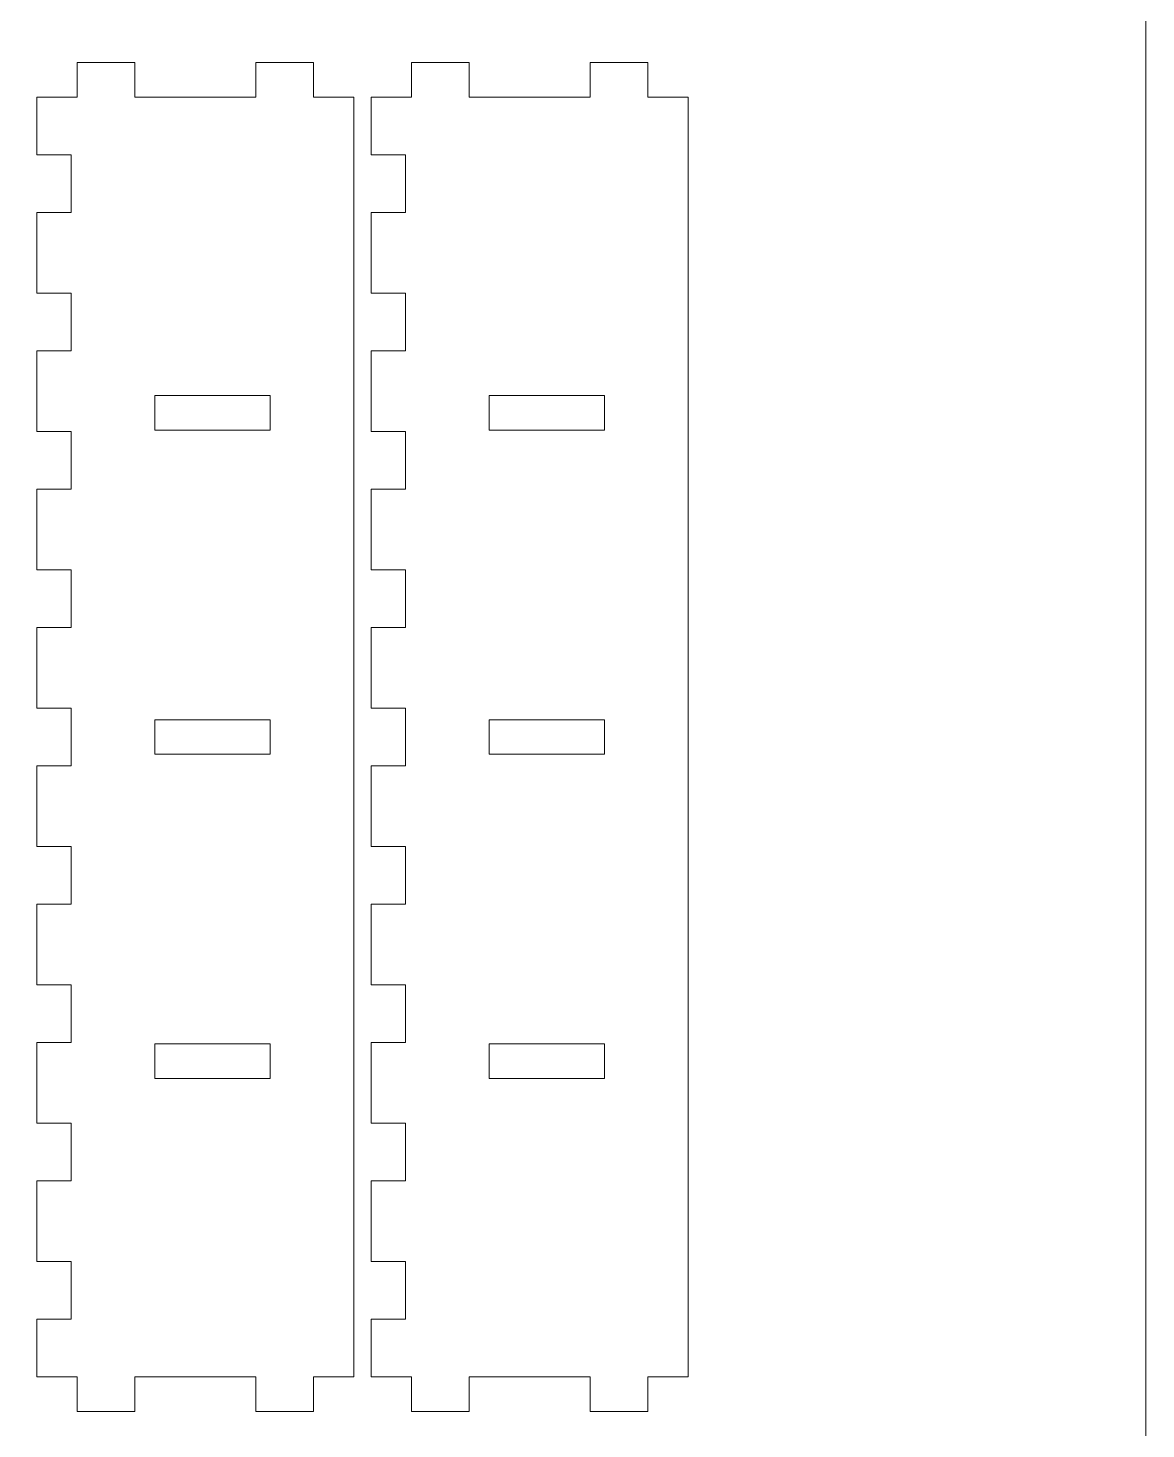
# Model space of a CAD drawing. Header units: millimetres. Extents: x -1409 to 1409, y -600 to 600.
# Drawn here: x 1214.9 to 1408.8, y 126.1 to 369.2 of the extents above; entities that cross this region are included whole.
import ezdxf

# ---------------------------------------------------------------- set-up
doc = ezdxf.new("R2010")
doc.units = ezdxf.units.MM
doc.header["$MEASUREMENT"] = 0
doc.layers.add('Layer 1', color=7, linetype='Continuous')

msp = doc.modelspace()

# ---------------------------------------------------------------- linework, layer by layer
at = {"layer": 'Layer 1', "color": 142, "lineweight": 20}
msp.add_lwpolyline([(693.6267, -103.96), (1408.8079, -103.96), (1408.8079, 483.2666), (693.6267, 483.2666), (693.6267, -103.96)], close=True, dxfattribs=at)
at = {"layer": 'Layer 1', "color": 230, "lineweight": 20}
for points, knots in [([(1216.384, 337.1566), (1216.384, 337.1566), (1216.384, 323.1566), (1216.384, 323.1566), (1216.384, 323.1566), (1216.384, 323.1566), (1222.384, 323.1566), (1222.384, 323.1566), (1222.384, 323.1566), (1222.384, 323.1566), (1222.384, 313.1566), (1222.384, 313.1566), (1222.384, 313.1566), (1222.384, 313.1566), (1216.384, 313.1566), (1216.384, 313.1566), (1216.384, 313.1566), (1216.384, 313.1566), (1216.384, 299.1566), (1216.384, 299.1566), (1216.384, 299.1566), (1216.384, 299.1566), (1222.384, 299.1566), (1222.384, 299.1566), (1222.384, 299.1566), (1222.384, 299.1566), (1222.384, 289.1566), (1222.384, 289.1566), (1222.384, 289.1566), (1222.384, 289.1566), (1216.384, 289.1566), (1216.384, 289.1566), (1216.384, 289.1566), (1216.384, 289.1566), (1216.384, 275.1566), (1216.384, 275.1566), (1216.384, 275.1566), (1216.384, 275.1566), (1222.384, 275.1566), (1222.384, 275.1566), (1222.384, 275.1566), (1222.384, 275.1566), (1222.384, 265.1566), (1222.384, 265.1566), (1222.384, 265.1566), (1222.384, 265.1566), (1216.384, 265.1566), (1216.384, 265.1566), (1216.384, 265.1566), (1216.384, 265.1566), (1216.384, 251.1566), (1216.384, 251.1566), (1216.384, 251.1566), (1216.384, 251.1566), (1222.384, 251.1566), (1222.384, 251.1566), (1222.384, 251.1566), (1222.384, 251.1566), (1222.384, 241.1566), (1222.384, 241.1566), (1222.384, 241.1566), (1222.384, 241.1566), (1216.384, 241.1566), (1216.384, 241.1566), (1216.384, 241.1566), (1216.384, 241.1566), (1216.384, 227.1566), (1216.384, 227.1566), (1216.384, 227.1566), (1216.384, 227.1566), (1222.384, 227.1566), (1222.384, 227.1566), (1222.384, 227.1566), (1222.384, 227.1566), (1222.384, 217.1566), (1222.384, 217.1566), (1222.384, 217.1566), (1222.384, 217.1566), (1216.384, 217.1566), (1216.384, 217.1566), (1216.384, 217.1566), (1216.384, 217.1566), (1216.384, 203.1566), (1216.384, 203.1566), (1216.384, 203.1566), (1216.384, 203.1566), (1222.384, 203.1566), (1222.384, 203.1566), (1222.384, 203.1566), (1222.384, 203.1566), (1222.384, 193.1566), (1222.384, 193.1566), (1222.384, 193.1566), (1222.384, 193.1566), (1216.384, 193.1566), (1216.384, 193.1566), (1216.384, 193.1566), (1216.384, 193.1566), (1216.384, 179.1566), (1216.384, 179.1566), (1216.384, 179.1566), (1216.384, 179.1566), (1222.384, 179.1566), (1222.384, 179.1566), (1222.384, 179.1566), (1222.384, 179.1566), (1222.384, 169.1566), (1222.384, 169.1566), (1222.384, 169.1566), (1222.384, 169.1566), (1216.384, 169.1566), (1216.384, 169.1566), (1216.384, 169.1566), (1216.384, 169.1566), (1216.384, 155.1566), (1216.384, 155.1566), (1216.384, 155.1566), (1216.384, 155.1566), (1222.384, 155.1566), (1222.384, 155.1566), (1222.384, 155.1566), (1222.384, 155.1566), (1222.384, 145.1566), (1222.384, 145.1566), (1222.384, 145.1566), (1222.384, 145.1566), (1216.384, 145.1566), (1216.384, 145.1566), (1216.384, 145.1566), (1216.384, 145.1566), (1216.384, 135.1566), (1216.384, 135.1566), (1216.384, 135.1566), (1216.384, 135.1566), (1223.384, 135.1566), (1223.384, 135.1566), (1223.384, 135.1566), (1223.384, 135.1566), (1223.384, 129.1566), (1223.384, 129.1566), (1223.384, 129.1566), (1223.384, 129.1566), (1233.384, 129.1566), (1233.384, 129.1566), (1233.384, 129.1566), (1233.384, 129.1566), (1233.384, 135.1566), (1233.384, 135.1566), (1233.384, 135.1566), (1233.384, 135.1566), (1254.384, 135.1566), (1254.384, 135.1566), (1254.384, 135.1566), (1254.384, 135.1566), (1254.384, 129.1566), (1254.384, 129.1566), (1254.384, 129.1566), (1254.384, 129.1566), (1264.384, 129.1566), (1264.384, 129.1566), (1264.384, 129.1566), (1264.384, 129.1566), (1264.384, 135.1566), (1264.384, 135.1566), (1264.384, 135.1566), (1264.384, 135.1566), (1271.384, 135.1566), (1271.384, 135.1566), (1271.384, 135.1566), (1271.384, 135.1566), (1271.384, 357.1566), (1271.384, 357.1566), (1271.384, 357.1566), (1271.384, 357.1566), (1264.384, 357.1566), (1264.384, 357.1566), (1264.384, 357.1566), (1264.384, 357.1566), (1264.384, 363.1566), (1264.384, 363.1566), (1264.384, 363.1566), (1264.384, 363.1566), (1254.384, 363.1566), (1254.384, 363.1566), (1254.384, 363.1566), (1254.384, 363.1566), (1254.384, 357.1566), (1254.384, 357.1566), (1254.384, 357.1566), (1254.384, 357.1566), (1233.384, 357.1566), (1233.384, 357.1566), (1233.384, 357.1566), (1233.384, 357.1566), (1233.384, 363.1566), (1233.384, 363.1566), (1233.384, 363.1566), (1233.384, 363.1566), (1223.384, 363.1566), (1223.384, 363.1566), (1223.384, 363.1566), (1223.384, 363.1566), (1223.384, 357.1566), (1223.384, 357.1566), (1223.384, 357.1566), (1223.384, 357.1566), (1216.384, 357.1566), (1216.384, 357.1566), (1216.384, 357.1566), (1216.384, 357.1566), (1216.384, 347.1566), (1216.384, 347.1566), (1216.384, 347.1566), (1216.384, 347.1566), (1222.384, 347.1566), (1222.384, 347.1566), (1222.384, 347.1566), (1222.384, 347.1566), (1222.384, 337.1566), (1222.384, 337.1566), (1222.384, 337.1566), (1222.384, 337.1566), (1216.384, 337.1566), (1216.384, 337.1566)], [0, 0, 0, 0, 0.01754386, 0.01754386, 0.01754386, 0.01754386, 0.03508772, 0.03508772, 0.03508772, 0.03508772, 0.05263158, 0.05263158, 0.05263158, 0.05263158, 0.07017544, 0.07017544, 0.07017544, 0.07017544, 0.0877193, 0.0877193, 0.0877193, 0.0877193, 0.10526316, 0.10526316, 0.10526316, 0.10526316, 0.12280702, 0.12280702, 0.12280702, 0.12280702, 0.14035088, 0.14035088, 0.14035088, 0.14035088, 0.15789474, 0.15789474, 0.15789474, 0.15789474, 0.1754386, 0.1754386, 0.1754386, 0.1754386, 0.19298246, 0.19298246, 0.19298246, 0.19298246, 0.21052632, 0.21052632, 0.21052632, 0.21052632, 0.22807018, 0.22807018, 0.22807018, 0.22807018, 0.24561404, 0.24561404, 0.24561404, 0.24561404, 0.26315789, 0.26315789, 0.26315789, 0.26315789, 0.28070175, 0.28070175, 0.28070175, 0.28070175, 0.29824561, 0.29824561, 0.29824561, 0.29824561, 0.31578947, 0.31578947, 0.31578947, 0.31578947, 0.33333333, 0.33333333, 0.33333333, 0.33333333, 0.35087719, 0.35087719, 0.35087719, 0.35087719, 0.36842105, 0.36842105, 0.36842105, 0.36842105, 0.38596491, 0.38596491, 0.38596491, 0.38596491, 0.40350877, 0.40350877, 0.40350877, 0.40350877, 0.42105263, 0.42105263, 0.42105263, 0.42105263, 0.43859649, 0.43859649, 0.43859649, 0.43859649, 0.45614035, 0.45614035, 0.45614035, 0.45614035, 0.47368421, 0.47368421, 0.47368421, 0.47368421, 0.49122807, 0.49122807, 0.49122807, 0.49122807, 0.50877193, 0.50877193, 0.50877193, 0.50877193, 0.52631579, 0.52631579, 0.52631579, 0.52631579, 0.54385965, 0.54385965, 0.54385965, 0.54385965, 0.56140351, 0.56140351, 0.56140351, 0.56140351, 0.57894737, 0.57894737, 0.57894737, 0.57894737, 0.59649123, 0.59649123, 0.59649123, 0.59649123, 0.61403509, 0.61403509, 0.61403509, 0.61403509, 0.63157895, 0.63157895, 0.63157895, 0.63157895, 0.64912281, 0.64912281, 0.64912281, 0.64912281, 0.66666667, 0.66666667, 0.66666667, 0.66666667, 0.68421053, 0.68421053, 0.68421053, 0.68421053, 0.70175439, 0.70175439, 0.70175439, 0.70175439, 0.71929825, 0.71929825, 0.71929825, 0.71929825, 0.73684211, 0.73684211, 0.73684211, 0.73684211, 0.75438596, 0.75438596, 0.75438596, 0.75438596, 0.77192982, 0.77192982, 0.77192982, 0.77192982, 0.78947368, 0.78947368, 0.78947368, 0.78947368, 0.80701754, 0.80701754, 0.80701754, 0.80701754, 0.8245614, 0.8245614, 0.8245614, 0.8245614, 0.84210526, 0.84210526, 0.84210526, 0.84210526, 0.85964912, 0.85964912, 0.85964912, 0.85964912, 0.87719298, 0.87719298, 0.87719298, 0.87719298, 0.89473684, 0.89473684, 0.89473684, 0.89473684, 0.9122807, 0.9122807, 0.9122807, 0.9122807, 0.92982456, 0.92982456, 0.92982456, 0.92982456, 0.94736842, 0.94736842, 0.94736842, 0.94736842, 0.96491228, 0.96491228, 0.96491228, 0.96491228, 1, 1, 1, 1]), ([(1274.384, 337.1566), (1274.384, 337.1566), (1274.384, 323.1566), (1274.384, 323.1566), (1274.384, 323.1566), (1274.384, 323.1566), (1280.384, 323.1566), (1280.384, 323.1566), (1280.384, 323.1566), (1280.384, 323.1566), (1280.384, 313.1566), (1280.384, 313.1566), (1280.384, 313.1566), (1280.384, 313.1566), (1274.384, 313.1566), (1274.384, 313.1566), (1274.384, 313.1566), (1274.384, 313.1566), (1274.384, 299.1566), (1274.384, 299.1566), (1274.384, 299.1566), (1274.384, 299.1566), (1280.384, 299.1566), (1280.384, 299.1566), (1280.384, 299.1566), (1280.384, 299.1566), (1280.384, 289.1566), (1280.384, 289.1566), (1280.384, 289.1566), (1280.384, 289.1566), (1274.384, 289.1566), (1274.384, 289.1566), (1274.384, 289.1566), (1274.384, 289.1566), (1274.384, 275.1566), (1274.384, 275.1566), (1274.384, 275.1566), (1274.384, 275.1566), (1280.384, 275.1566), (1280.384, 275.1566), (1280.384, 275.1566), (1280.384, 275.1566), (1280.384, 265.1566), (1280.384, 265.1566), (1280.384, 265.1566), (1280.384, 265.1566), (1274.384, 265.1566), (1274.384, 265.1566), (1274.384, 265.1566), (1274.384, 265.1566), (1274.384, 251.1566), (1274.384, 251.1566), (1274.384, 251.1566), (1274.384, 251.1566), (1280.384, 251.1566), (1280.384, 251.1566), (1280.384, 251.1566), (1280.384, 251.1566), (1280.384, 241.1566), (1280.384, 241.1566), (1280.384, 241.1566), (1280.384, 241.1566), (1274.384, 241.1566), (1274.384, 241.1566), (1274.384, 241.1566), (1274.384, 241.1566), (1274.384, 227.1566), (1274.384, 227.1566), (1274.384, 227.1566), (1274.384, 227.1566), (1280.384, 227.1566), (1280.384, 227.1566), (1280.384, 227.1566), (1280.384, 227.1566), (1280.384, 217.1566), (1280.384, 217.1566), (1280.384, 217.1566), (1280.384, 217.1566), (1274.384, 217.1566), (1274.384, 217.1566), (1274.384, 217.1566), (1274.384, 217.1566), (1274.384, 203.1566), (1274.384, 203.1566), (1274.384, 203.1566), (1274.384, 203.1566), (1280.384, 203.1566), (1280.384, 203.1566), (1280.384, 203.1566), (1280.384, 203.1566), (1280.384, 193.1566), (1280.384, 193.1566), (1280.384, 193.1566), (1280.384, 193.1566), (1274.384, 193.1566), (1274.384, 193.1566), (1274.384, 193.1566), (1274.384, 193.1566), (1274.384, 179.1566), (1274.384, 179.1566), (1274.384, 179.1566), (1274.384, 179.1566), (1280.384, 179.1566), (1280.384, 179.1566), (1280.384, 179.1566), (1280.384, 179.1566), (1280.384, 169.1566), (1280.384, 169.1566), (1280.384, 169.1566), (1280.384, 169.1566), (1274.384, 169.1566), (1274.384, 169.1566), (1274.384, 169.1566), (1274.384, 169.1566), (1274.384, 155.1566), (1274.384, 155.1566), (1274.384, 155.1566), (1274.384, 155.1566), (1280.384, 155.1566), (1280.384, 155.1566), (1280.384, 155.1566), (1280.384, 155.1566), (1280.384, 145.1566), (1280.384, 145.1566), (1280.384, 145.1566), (1280.384, 145.1566), (1274.384, 145.1566), (1274.384, 145.1566), (1274.384, 145.1566), (1274.384, 145.1566), (1274.384, 135.1566), (1274.384, 135.1566), (1274.384, 135.1566), (1274.384, 135.1566), (1281.384, 135.1566), (1281.384, 135.1566), (1281.384, 135.1566), (1281.384, 135.1566), (1281.384, 129.1566), (1281.384, 129.1566), (1281.384, 129.1566), (1281.384, 129.1566), (1291.384, 129.1566), (1291.384, 129.1566), (1291.384, 129.1566), (1291.384, 129.1566), (1291.384, 135.1566), (1291.384, 135.1566), (1291.384, 135.1566), (1291.384, 135.1566), (1312.384, 135.1566), (1312.384, 135.1566), (1312.384, 135.1566), (1312.384, 135.1566), (1312.384, 129.1566), (1312.384, 129.1566), (1312.384, 129.1566), (1312.384, 129.1566), (1322.384, 129.1566), (1322.384, 129.1566), (1322.384, 129.1566), (1322.384, 129.1566), (1322.384, 135.1566), (1322.384, 135.1566), (1322.384, 135.1566), (1322.384, 135.1566), (1329.384, 135.1566), (1329.384, 135.1566), (1329.384, 135.1566), (1329.384, 135.1566), (1329.384, 357.1566), (1329.384, 357.1566), (1329.384, 357.1566), (1329.384, 357.1566), (1322.384, 357.1566), (1322.384, 357.1566), (1322.384, 357.1566), (1322.384, 357.1566), (1322.384, 363.1566), (1322.384, 363.1566), (1322.384, 363.1566), (1322.384, 363.1566), (1312.384, 363.1566), (1312.384, 363.1566), (1312.384, 363.1566), (1312.384, 363.1566), (1312.384, 357.1566), (1312.384, 357.1566), (1312.384, 357.1566), (1312.384, 357.1566), (1291.384, 357.1566), (1291.384, 357.1566), (1291.384, 357.1566), (1291.384, 357.1566), (1291.384, 363.1566), (1291.384, 363.1566), (1291.384, 363.1566), (1291.384, 363.1566), (1281.384, 363.1566), (1281.384, 363.1566), (1281.384, 363.1566), (1281.384, 363.1566), (1281.384, 357.1566), (1281.384, 357.1566), (1281.384, 357.1566), (1281.384, 357.1566), (1274.384, 357.1566), (1274.384, 357.1566), (1274.384, 357.1566), (1274.384, 357.1566), (1274.384, 347.1566), (1274.384, 347.1566), (1274.384, 347.1566), (1274.384, 347.1566), (1280.384, 347.1566), (1280.384, 347.1566), (1280.384, 347.1566), (1280.384, 347.1566), (1280.384, 337.1566), (1280.384, 337.1566), (1280.384, 337.1566), (1280.384, 337.1566), (1274.384, 337.1566), (1274.384, 337.1566)], [0, 0, 0, 0, 0.01754386, 0.01754386, 0.01754386, 0.01754386, 0.03508772, 0.03508772, 0.03508772, 0.03508772, 0.05263158, 0.05263158, 0.05263158, 0.05263158, 0.07017544, 0.07017544, 0.07017544, 0.07017544, 0.0877193, 0.0877193, 0.0877193, 0.0877193, 0.10526316, 0.10526316, 0.10526316, 0.10526316, 0.12280702, 0.12280702, 0.12280702, 0.12280702, 0.14035088, 0.14035088, 0.14035088, 0.14035088, 0.15789474, 0.15789474, 0.15789474, 0.15789474, 0.1754386, 0.1754386, 0.1754386, 0.1754386, 0.19298246, 0.19298246, 0.19298246, 0.19298246, 0.21052632, 0.21052632, 0.21052632, 0.21052632, 0.22807018, 0.22807018, 0.22807018, 0.22807018, 0.24561404, 0.24561404, 0.24561404, 0.24561404, 0.26315789, 0.26315789, 0.26315789, 0.26315789, 0.28070175, 0.28070175, 0.28070175, 0.28070175, 0.29824561, 0.29824561, 0.29824561, 0.29824561, 0.31578947, 0.31578947, 0.31578947, 0.31578947, 0.33333333, 0.33333333, 0.33333333, 0.33333333, 0.35087719, 0.35087719, 0.35087719, 0.35087719, 0.36842105, 0.36842105, 0.36842105, 0.36842105, 0.38596491, 0.38596491, 0.38596491, 0.38596491, 0.40350877, 0.40350877, 0.40350877, 0.40350877, 0.42105263, 0.42105263, 0.42105263, 0.42105263, 0.43859649, 0.43859649, 0.43859649, 0.43859649, 0.45614035, 0.45614035, 0.45614035, 0.45614035, 0.47368421, 0.47368421, 0.47368421, 0.47368421, 0.49122807, 0.49122807, 0.49122807, 0.49122807, 0.50877193, 0.50877193, 0.50877193, 0.50877193, 0.52631579, 0.52631579, 0.52631579, 0.52631579, 0.54385965, 0.54385965, 0.54385965, 0.54385965, 0.56140351, 0.56140351, 0.56140351, 0.56140351, 0.57894737, 0.57894737, 0.57894737, 0.57894737, 0.59649123, 0.59649123, 0.59649123, 0.59649123, 0.61403509, 0.61403509, 0.61403509, 0.61403509, 0.63157895, 0.63157895, 0.63157895, 0.63157895, 0.64912281, 0.64912281, 0.64912281, 0.64912281, 0.66666667, 0.66666667, 0.66666667, 0.66666667, 0.68421053, 0.68421053, 0.68421053, 0.68421053, 0.70175439, 0.70175439, 0.70175439, 0.70175439, 0.71929825, 0.71929825, 0.71929825, 0.71929825, 0.73684211, 0.73684211, 0.73684211, 0.73684211, 0.75438596, 0.75438596, 0.75438596, 0.75438596, 0.77192982, 0.77192982, 0.77192982, 0.77192982, 0.78947368, 0.78947368, 0.78947368, 0.78947368, 0.80701754, 0.80701754, 0.80701754, 0.80701754, 0.8245614, 0.8245614, 0.8245614, 0.8245614, 0.84210526, 0.84210526, 0.84210526, 0.84210526, 0.85964912, 0.85964912, 0.85964912, 0.85964912, 0.87719298, 0.87719298, 0.87719298, 0.87719298, 0.89473684, 0.89473684, 0.89473684, 0.89473684, 0.9122807, 0.9122807, 0.9122807, 0.9122807, 0.92982456, 0.92982456, 0.92982456, 0.92982456, 0.94736842, 0.94736842, 0.94736842, 0.94736842, 0.96491228, 0.96491228, 0.96491228, 0.96491228, 1, 1, 1, 1]), ([(1236.884, 299.4066), (1236.884, 299.4066), (1236.884, 305.4066), (1236.884, 305.4066), (1236.884, 305.4066), (1236.884, 305.4066), (1256.884, 305.4066), (1256.884, 305.4066), (1256.884, 305.4066), (1256.884, 305.4066), (1256.884, 299.4066), (1256.884, 299.4066), (1256.884, 299.4066), (1256.884, 299.4066), (1236.884, 299.4066), (1236.884, 299.4066)], [0, 0, 0, 0, 0.2, 0.2, 0.2, 0.2, 0.4, 0.4, 0.4, 0.4, 0.6, 0.6, 0.6, 0.6, 1, 1, 1, 1]), ([(1294.884, 299.4066), (1294.884, 299.4066), (1294.884, 305.4066), (1294.884, 305.4066), (1294.884, 305.4066), (1294.884, 305.4066), (1314.884, 305.4066), (1314.884, 305.4066), (1314.884, 305.4066), (1314.884, 305.4066), (1314.884, 299.4066), (1314.884, 299.4066), (1314.884, 299.4066), (1314.884, 299.4066), (1294.884, 299.4066), (1294.884, 299.4066)], [0, 0, 0, 0, 0.2, 0.2, 0.2, 0.2, 0.4, 0.4, 0.4, 0.4, 0.6, 0.6, 0.6, 0.6, 1, 1, 1, 1]), ([(1236.884, 243.1566), (1236.884, 243.1566), (1236.884, 249.1566), (1236.884, 249.1566), (1236.884, 249.1566), (1236.884, 249.1566), (1256.884, 249.1566), (1256.884, 249.1566), (1256.884, 249.1566), (1256.884, 249.1566), (1256.884, 243.1566), (1256.884, 243.1566), (1256.884, 243.1566), (1256.884, 243.1566), (1236.884, 243.1566), (1236.884, 243.1566)], [0, 0, 0, 0, 0.2, 0.2, 0.2, 0.2, 0.4, 0.4, 0.4, 0.4, 0.6, 0.6, 0.6, 0.6, 1, 1, 1, 1]), ([(1294.884, 243.1566), (1294.884, 243.1566), (1294.884, 249.1566), (1294.884, 249.1566), (1294.884, 249.1566), (1294.884, 249.1566), (1314.884, 249.1566), (1314.884, 249.1566), (1314.884, 249.1566), (1314.884, 249.1566), (1314.884, 243.1566), (1314.884, 243.1566), (1314.884, 243.1566), (1314.884, 243.1566), (1294.884, 243.1566), (1294.884, 243.1566)], [0, 0, 0, 0, 0.2, 0.2, 0.2, 0.2, 0.4, 0.4, 0.4, 0.4, 0.6, 0.6, 0.6, 0.6, 1, 1, 1, 1]), ([(1236.884, 186.9066), (1236.884, 186.9066), (1236.884, 192.9066), (1236.884, 192.9066), (1236.884, 192.9066), (1236.884, 192.9066), (1256.884, 192.9066), (1256.884, 192.9066), (1256.884, 192.9066), (1256.884, 192.9066), (1256.884, 186.9066), (1256.884, 186.9066), (1256.884, 186.9066), (1256.884, 186.9066), (1236.884, 186.9066), (1236.884, 186.9066)], [0, 0, 0, 0, 0.2, 0.2, 0.2, 0.2, 0.4, 0.4, 0.4, 0.4, 0.6, 0.6, 0.6, 0.6, 1, 1, 1, 1]), ([(1294.884, 186.9066), (1294.884, 186.9066), (1294.884, 192.9066), (1294.884, 192.9066), (1294.884, 192.9066), (1294.884, 192.9066), (1314.884, 192.9066), (1314.884, 192.9066), (1314.884, 192.9066), (1314.884, 192.9066), (1314.884, 186.9066), (1314.884, 186.9066), (1314.884, 186.9066), (1314.884, 186.9066), (1294.884, 186.9066), (1294.884, 186.9066)], [0, 0, 0, 0, 0.2, 0.2, 0.2, 0.2, 0.4, 0.4, 0.4, 0.4, 0.6, 0.6, 0.6, 0.6, 1, 1, 1, 1])]:
    msp.add_open_spline(points, degree=3, knots=knots, dxfattribs=at)

doc.saveas('drawing.dxf')
